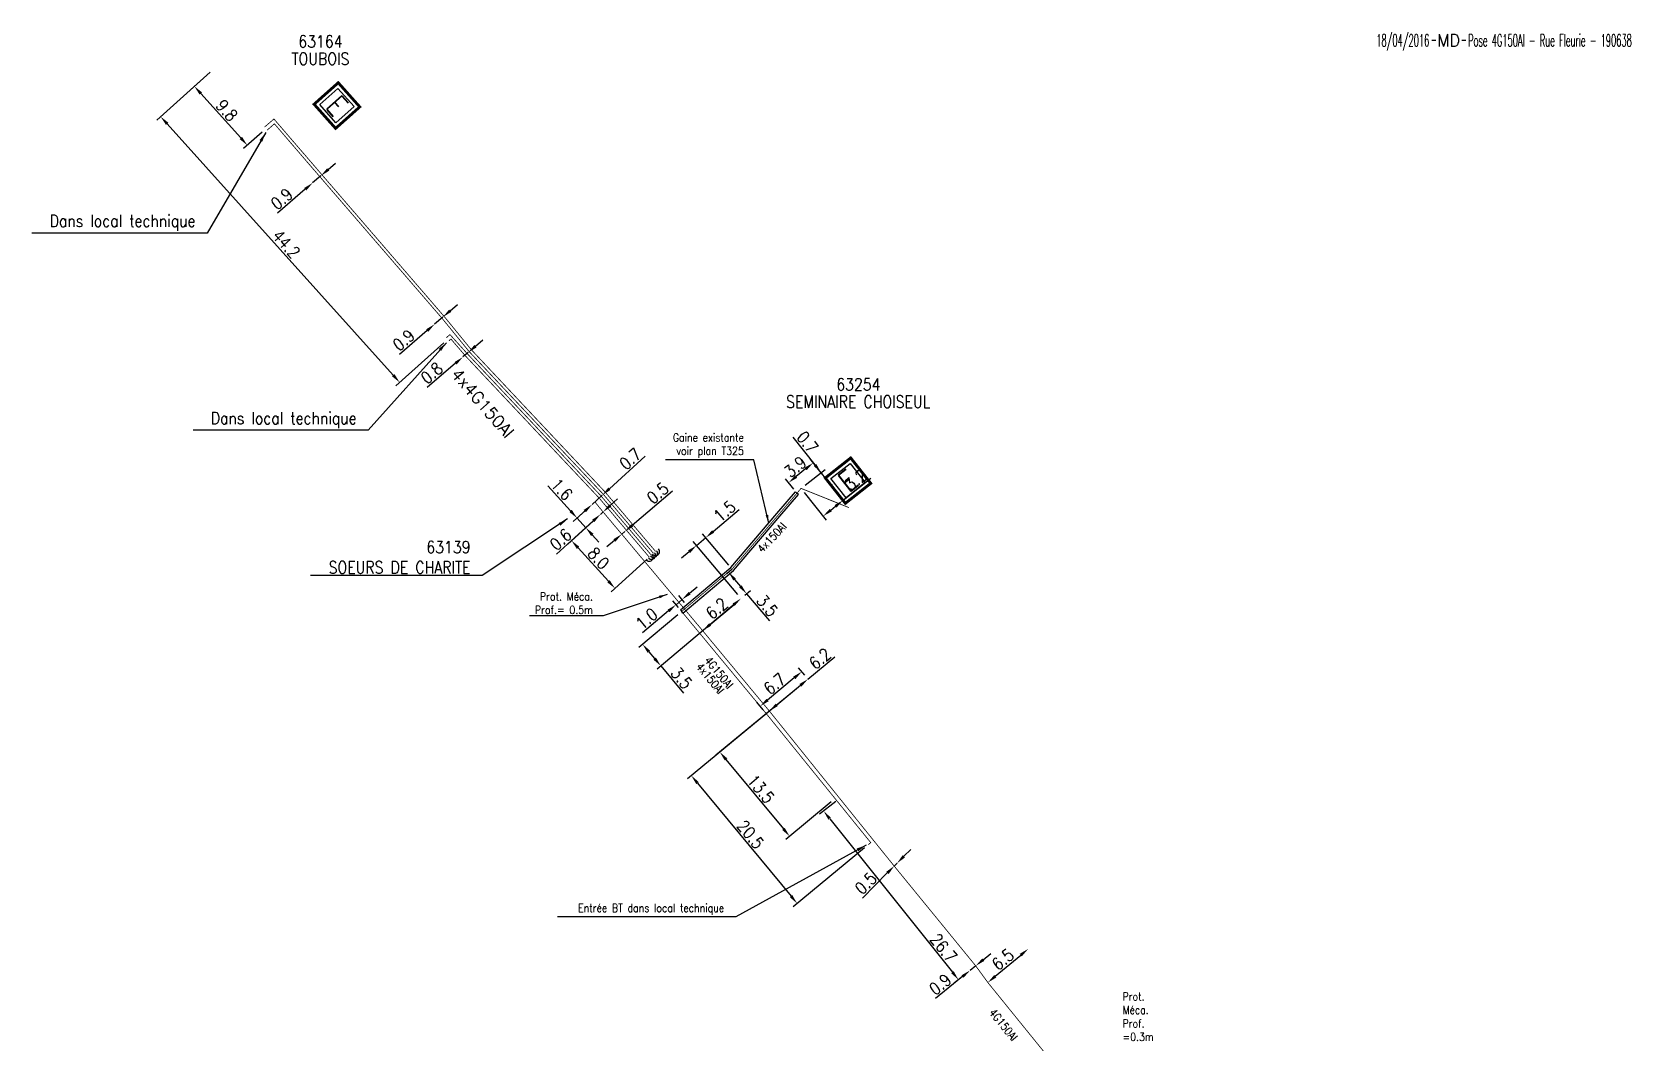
# Model space of a CAD drawing. Header units: millimetres. Extents: x 80993 to 81985, y 144000 to 145002.
# Drawn here: x 81274.4 to 81472.1, y 144615.2 to 144740.1 of the extents above; entities that cross this region are included whole.
import ezdxf
from ezdxf.enums import TextEntityAlignment as Align

# ---------------------------------------------------------------- set-up
doc = ezdxf.new("R2010")
doc.units = ezdxf.units.MM
doc.header["$PDMODE"] = 34
doc.linetypes.add('B_ST_AL', pattern=[2000, 1000, 1000])
doc.layers.get('0').update_dxf_attribs({"linetype": 'CONTINUOUS'})
doc.layers.get('Defpoints').update_dxf_attribs({"linetype": 'CONTINUOUS'})
for name, color, linetype in [('B_100', 3, 'CONTINUOUS'), ('B_110', 1, 'CONTINUOUS'), ('B_300', 7, 'CONTINUOUS'), ('B_400', 7, 'CONTINUOUS'), ('B_420', 7, 'CONTINUOUS'), ('B_910', 3, 'CONTINUOUS'), ('M_200', 7, 'CONTINUOUS')]:
    doc.layers.add(name, color=color, linetype=linetype)
doc.styles.add('M_ROMANS', font='ROMANS.shx', dxfattribs={"width": 0.75})
doc.styles.get("Standard").update_dxf_attribs({"font": 'romans.shx', "width": 0.85})
doc.dimstyles.new('ISO-25', dxfattribs={"dimtxt": 1.5, "dimasz": 1.2, "dimexe": 0.625, "dimexo": 0.625, "dimgap": 0.25, "dimtad": 1, "dimdec": 1, "dimzin": 1, "dimdsep": 46, "dimtxsty": 'Standard', "dimcen": -0.5, "dimadec": 0, "dimazin": 0, "dimtfac": 1, "dimtdec": 1, "dimtmove": 0, "dimatfit": 3, "dimfxl": 0, "dimtolj": 1, "dimarcsym": 0})
doc.dimstyles.get("Standard").update_dxf_attribs({"dimtxt": 1.5, "dimasz": 1.2, "dimexe": 0.625, "dimexo": 0.625, "dimgap": 0.25, "dimtad": 1, "dimdec": 1, "dimzin": 0, "dimdsep": 46, "dimtxsty": 'Standard', "dimcen": -0.5, "dimadec": 0, "dimazin": 0, "dimtfac": 1, "dimtdec": 1, "dimtmove": 0, "dimatfit": 3, "dimfxl": 0, "dimtolj": 1, "dimtzin": 0, "dimarcsym": 0})

# ---------------------------------------------------------------- blocks, each defined once
blk = doc.blocks.new('*D8')
at = {"layer": 'B_100', "color": 0, "linetype": 'Continuous', "lineweight": -2, "transparency": 16777216}
for p, q in [((81360.27, 144673.11), (81360.96, 144673.69)), ((81361.25, 144672.37), (81361.96, 144671.53)), ((81362.52, 144670.44), (81363.21, 144671.02)), ((81362.73, 144670.61), (81365.55, 144667.27))]:
    blk.add_line(p, q, dxfattribs=at)
at = {"layer": 'B_100', "color": 0, "linetype": 'Continuous', "transparency": 16777216}
for points in [[(81361.4, 144672.5), (81361.1, 144672.25), (81360.48, 144673.29)], [(81362.11, 144671.66), (81361.81, 144671.4), (81362.73, 144670.61)]]:
    blk.add_solid(points, dxfattribs=at)
at = {"layer": 'Defpoints', "color": 0, "linetype": 'Continuous', "transparency": 16777216}
for p in [(81359.79, 144672.71), (81360.48, 144673.29), (81362.04, 144670.03)]:
    blk.add_point(p, dxfattribs=at)
at = {"layer": 'B_100', "color": 0, "linetype": 'Continuous', "transparency": 16777216, "insert": (81365.29, 144669.13), "char_height": 1.5, "attachment_point": 5, "rotation": 310.1109}
blk.add_mtext('\\A1;3.5', dxfattribs=at)
blk = doc.blocks.new('*D9')
at = {"layer": 'B_100', "color": 0, "linetype": 'Continuous', "lineweight": -2, "transparency": 16777216}
for p, q in [((81355.68, 144670.68), (81356.6, 144671.45)), ((81354.3, 144668.9), (81353.59, 144669.74)), ((81354.76, 144669.91), (81354, 144669.26)), ((81355.06, 144669.55), (81354.36, 144670.39)), ((81353.08, 144668.49), (81349.87, 144665.79))]:
    blk.add_line(p, q, dxfattribs=at)
at = {"layer": 'B_100', "color": 0, "linetype": 'Continuous', "transparency": 16777216}
for points in [[(81355.55, 144670.83), (81355.81, 144670.53), (81354.76, 144669.91)], [(81352.95, 144668.64), (81353.21, 144668.34), (81354, 144669.26)]]:
    blk.add_solid(points, dxfattribs=at)
at = {"layer": 'Defpoints', "color": 0, "linetype": 'Continuous', "transparency": 16777216}
for p in [(81354.76, 144669.91), (81355.47, 144669.07), (81354.7, 144668.42)]:
    blk.add_point(p, dxfattribs=at)
at = {"layer": 'B_100', "color": 0, "linetype": 'Continuous', "transparency": 16777216, "insert": (81350.37, 144667.52), "char_height": 1.5, "attachment_point": 5, "rotation": 40.1109}
blk.add_mtext('\\A1;1.0', dxfattribs=at)
blk = doc.blocks.new('*D10')
at = {"layer": 'B_100', "color": 0, "linetype": 'Continuous', "lineweight": -2, "transparency": 16777216}
for p, q in [((81369.92, 144660.54), (81369.16, 144661.46)), ((81368.63, 144660.21), (81365.33, 144657.47)), ((81364.76, 144656.27), (81364, 144657.19))]:
    blk.add_line(p, q, dxfattribs=at)
at = {"layer": 'B_100', "color": 0, "linetype": 'Continuous', "transparency": 16777216}
for points in [[(81368.5, 144660.37), (81368.76, 144660.06), (81369.55, 144660.98)], [(81365.2, 144657.63), (81365.45, 144657.32), (81364.4, 144656.71)]]:
    blk.add_solid(points, dxfattribs=at)
at = {"layer": 'Defpoints', "color": 0, "linetype": 'Continuous', "transparency": 16777216}
for p in [(81370.31, 144660.06), (81364.4, 144656.71), (81365.16, 144655.79)]:
    blk.add_point(p, dxfattribs=at)
at = {"layer": 'B_100', "color": 0, "linetype": 'Continuous', "transparency": 16777216, "insert": (81366.19, 144659.48), "char_height": 1.5, "attachment_point": 5, "rotation": 39.6691}
blk.add_mtext('\\A1;6.7', dxfattribs=at)
blk = doc.blocks.new('*D11')
at = {"layer": 'B_100', "color": 0, "linetype": 'Continuous', "lineweight": -2, "transparency": 16777216}
for p, q in [((81374.66, 144682.17), (81378.08, 144684.9)), ((81369.85, 144683.15), (81372.58, 144679.72)), ((81372.85, 144684.45), (81375.05, 144681.68)), ((81373.13, 144680.95), (81373.72, 144681.43))]:
    blk.add_line(p, q, dxfattribs=at)
at = {"layer": 'B_100', "color": 0, "linetype": 'Continuous', "transparency": 16777216}
for points in [[(81373.01, 144681.11), (81373.26, 144680.8), (81372.19, 144680.21)], [(81373.6, 144681.58), (81373.85, 144681.27), (81374.66, 144682.17)]]:
    blk.add_solid(points, dxfattribs=at)
at = {"layer": 'Defpoints', "color": 0, "linetype": 'Continuous', "transparency": 16777216}
for p in [(81372.46, 144684.94), (81369.46, 144683.63), (81374.66, 144682.17)]:
    blk.add_point(p, dxfattribs=at)
at = {"layer": 'B_100', "color": 0, "linetype": 'Continuous', "transparency": 16777216, "insert": (81376.22, 144684.69), "char_height": 1.5, "attachment_point": 5, "rotation": 38.5474}
blk.add_mtext('\\A1;3.2', dxfattribs=at)
blk = doc.blocks.new('*D12')
at = {"layer": 'B_100', "color": 0, "linetype": 'Continuous', "lineweight": -2, "transparency": 16777216}
for p, q in [((81371.2, 144686.54), (81368.49, 144689.97)), ((81369.95, 144684.02), (81372.43, 144685.98)), ((81372.46, 144684.94), (81371.94, 144685.59)), ((81373.2, 144684), (81373.95, 144683.05))]:
    blk.add_line(p, q, dxfattribs=at)
at = {"layer": 'B_100', "color": 0, "linetype": 'Continuous', "transparency": 16777216}
for points in [[(81371.35, 144686.66), (81371.04, 144686.41), (81371.94, 144685.59)], [(81373.36, 144684.12), (81373.05, 144683.87), (81372.46, 144684.94)]]:
    blk.add_solid(points, dxfattribs=at)
at = {"layer": 'Defpoints', "color": 0, "linetype": 'Continuous', "transparency": 16777216}
for p in [(81371.94, 144685.59), (81372.46, 144684.94), (81369.46, 144683.63)]:
    blk.add_point(p, dxfattribs=at)
at = {"layer": 'B_100', "color": 0, "linetype": 'Continuous', "transparency": 16777216, "insert": (81370.25, 144689.34), "char_height": 1.5, "attachment_point": 5, "rotation": 308.3092}
blk.add_mtext('\\A1;0.7', dxfattribs=at)
blk = doc.blocks.new('*D13')
at = {"layer": 'B_100', "color": 0, "linetype": 'Continuous', "lineweight": -2, "transparency": 16777216}
for p, q in [((81358.59, 144678.32), (81361.8, 144681.02)), ((81361.64, 144670.51), (81356.13, 144677.06)), ((81356.53, 144676.58), (81357.68, 144677.55)), ((81360.53, 144674.15), (81357.27, 144678.02)), ((81355.61, 144675.81), (81354.69, 144675.03))]:
    blk.add_line(p, q, dxfattribs=at)
at = {"layer": 'B_100', "color": 0, "linetype": 'Continuous', "transparency": 16777216}
for points in [[(81355.48, 144675.96), (81355.74, 144675.65), (81356.53, 144676.58)], [(81358.46, 144678.47), (81358.72, 144678.17), (81357.68, 144677.55)]]:
    blk.add_solid(points, dxfattribs=at)
at = {"layer": 'Defpoints', "color": 0, "linetype": 'Continuous', "transparency": 16777216}
for p in [(81357.68, 144677.55), (81360.94, 144673.68), (81362.04, 144670.03)]:
    blk.add_point(p, dxfattribs=at)
at = {"layer": 'B_100', "color": 0, "linetype": 'Continuous', "transparency": 16777216, "insert": (81360.01, 144680.82), "char_height": 1.5, "attachment_point": 5, "rotation": 40.1109}
blk.add_mtext('\\A1;1.5', dxfattribs=at)
blk = doc.blocks.new('*D14')
at = {"layer": 'B_100', "color": 0, "linetype": 'Continuous', "lineweight": -2, "transparency": 16777216}
for p, q in [((81361.57, 144669.63), (81351.65, 144661.28)), ((81354.22, 144668.02), (81349.39, 144663.95)), ((81350.64, 144663.44), (81351.35, 144662.6)), ((81352.13, 144661.68), (81354.94, 144658.34))]:
    blk.add_line(p, q, dxfattribs=at)
at = {"layer": 'B_100', "color": 0, "linetype": 'Continuous', "transparency": 16777216}
for points in [[(81350.8, 144663.57), (81350.49, 144663.31), (81349.87, 144664.36)], [(81351.51, 144662.73), (81351.2, 144662.47), (81352.13, 144661.68)]]:
    blk.add_solid(points, dxfattribs=at)
at = {"layer": 'Defpoints', "color": 0, "linetype": 'Continuous', "transparency": 16777216}
for p in [(81362.04, 144670.03), (81354.7, 144668.42), (81352.13, 144661.68)]:
    blk.add_point(p, dxfattribs=at)
at = {"layer": 'B_100', "color": 0, "linetype": 'Continuous', "transparency": 16777216, "insert": (81354.69, 144660.19), "char_height": 1.5, "attachment_point": 5, "rotation": 310.1109}
blk.add_mtext('\\A1;3.5', dxfattribs=at)
blk = doc.blocks.new('*D15')
at = {"layer": 'B_100', "color": 0, "linetype": 'Continuous', "lineweight": -2, "transparency": 16777216}
for p, q in [((81369.83, 144659.66), (81355.41, 144647.73)), ((81356.66, 144647.2), (81368.22, 144633.23)), ((81377.29, 144639.18), (81368.5, 144631.91))]:
    blk.add_line(p, q, dxfattribs=at)
at = {"layer": 'B_100', "color": 0, "linetype": 'Continuous', "transparency": 16777216}
for points in [[(81356.81, 144647.33), (81356.5, 144647.08), (81355.89, 144648.13)], [(81368.37, 144633.36), (81368.07, 144633.1), (81368.98, 144632.31)]]:
    blk.add_solid(points, dxfattribs=at)
at = {"layer": 'Defpoints', "color": 0, "linetype": 'Continuous', "transparency": 16777216}
for p in [(81370.31, 144660.06), (81377.77, 144639.58), (81368.98, 144632.31)]:
    blk.add_point(p, dxfattribs=at)
at = {"layer": 'B_100', "color": 0, "linetype": 'Continuous', "transparency": 16777216, "insert": (81363.21, 144640.85), "char_height": 1.5, "attachment_point": 5, "rotation": 309.6067}
blk.add_mtext('\\A1;20.5', dxfattribs=at)
blk = doc.blocks.new('*D16')
at = {"layer": 'B_100', "color": 0, "linetype": 'Continuous', "lineweight": -2, "transparency": 16777216}
for p, q in [((81369.83, 144659.66), (81358.94, 144650.65)), ((81360.18, 144650.12), (81367.28, 144641.54)), ((81373.2, 144644.88), (81367.57, 144640.22))]:
    blk.add_line(p, q, dxfattribs=at)
at = {"layer": 'B_100', "color": 0, "linetype": 'Continuous', "transparency": 16777216}
for points in [[(81360.34, 144650.25), (81360.03, 144649.99), (81359.42, 144651.04)], [(81367.44, 144641.67), (81367.13, 144641.41), (81368.05, 144640.62)]]:
    blk.add_solid(points, dxfattribs=at)
at = {"layer": 'Defpoints', "color": 0, "linetype": 'Continuous', "transparency": 16777216}
for p in [(81370.31, 144660.06), (81373.68, 144645.28), (81368.05, 144640.62)]:
    blk.add_point(p, dxfattribs=at)
at = {"layer": 'B_100', "color": 0, "linetype": 'Continuous', "transparency": 16777216, "insert": (81364.5, 144646.47), "char_height": 1.5, "attachment_point": 5, "rotation": 309.6067}
blk.add_mtext('\\A1;13.5', dxfattribs=at)
blk = doc.blocks.new('*D405')
at = {"layer": 'B_400', "color": 0, "linetype": 'Continuous', "lineweight": -2, "transparency": 16777216}
for p, q in [((81372.07, 144685.42), (81370.57, 144687.28)), ((81368.57, 144683.54), (81367.53, 144684.83)), ((81370.02, 144686.04), (81368.85, 144685.1))]:
    blk.add_line(p, q, dxfattribs=at)
at = {"layer": 'B_400', "color": 0, "linetype": 'Continuous', "transparency": 16777216}
for points in [[(81369.9, 144686.2), (81370.15, 144685.89), (81370.96, 144686.8)], [(81368.73, 144685.26), (81368.98, 144684.95), (81367.92, 144684.35)]]:
    blk.add_solid(points, dxfattribs=at)
at = {"layer": 'Defpoints', "color": 0, "linetype": 'Continuous', "transparency": 16777216}
for p in [(81372.46, 144684.94), (81367.92, 144684.35), (81368.96, 144683.05)]:
    blk.add_point(p, dxfattribs=at)
at = {"layer": 'B_400', "color": 0, "linetype": 'Continuous', "transparency": 16777216, "insert": (81368.75, 144686.3), "char_height": 1.5, "attachment_point": 5, "rotation": 38.8762}
blk.add_mtext('\\A1;3.9', dxfattribs=at)
blk = doc.blocks.new('*D458')
at = {"layer": 'B_110', "color": 0, "linetype": 'Continuous', "lineweight": -2, "transparency": 16777216}
for p, q in [((81296.41, 144735.13), (81293.97, 144732.94)), ((81300.19, 144726.97), (81295.24, 144732.47)), ((81302.81, 144727.71), (81300.53, 144725.66))]:
    blk.add_line(p, q, dxfattribs=at)
at = {"layer": 'B_110', "color": 0, "linetype": 'Continuous', "transparency": 16777216}
for points in [[(81295.39, 144732.6), (81295.09, 144732.33), (81294.44, 144733.36)], [(81300.34, 144727.1), (81300.04, 144726.83), (81300.99, 144726.07)]]:
    blk.add_solid(points, dxfattribs=at)
at = {"layer": 'Defpoints', "color": 0, "linetype": 'Continuous', "transparency": 16777216}
for p in [(81296.88, 144735.55), (81294.44, 144733.36), (81303.28, 144728.13)]:
    blk.add_point(p, dxfattribs=at)
at = {"layer": 'B_110', "color": 0, "linetype": 'Continuous', "transparency": 16777216, "insert": (81298.46, 144730.38), "char_height": 1.5, "attachment_point": 5, "rotation": 311.9684}
blk.add_mtext('\\A1;9.8', dxfattribs=at)
blk = doc.blocks.new('*D459')
at = {"layer": 'B_110', "color": 0, "linetype": 'Continuous', "lineweight": -2, "transparency": 16777216}
for p, q in [((81296.41, 144735.13), (81289.81, 144729.19)), ((81291.08, 144728.72), (81319.03, 144697.64)), ((81325.29, 144701.66), (81319.37, 144696.33))]:
    blk.add_line(p, q, dxfattribs=at)
at = {"layer": 'B_110', "color": 0, "linetype": 'Continuous', "transparency": 16777216}
for points in [[(81291.23, 144728.85), (81290.93, 144728.59), (81290.27, 144729.61)], [(81319.18, 144697.78), (81318.88, 144697.51), (81319.83, 144696.75)]]:
    blk.add_solid(points, dxfattribs=at)
at = {"layer": 'Defpoints', "color": 0, "linetype": 'Continuous', "transparency": 16777216}
for p in [(81296.88, 144735.55), (81325.76, 144702.08), (81319.83, 144696.75)]:
    blk.add_point(p, dxfattribs=at)
at = {"layer": 'B_110', "color": 0, "linetype": 'Continuous', "transparency": 16777216, "insert": (81305.8, 144713.85), "char_height": 1.5, "attachment_point": 5, "rotation": 311.9684}
blk.add_mtext('\\A1;44.2', dxfattribs=at)
blk = doc.blocks.new('*D460')
at = {"layer": 'B_110', "color": 0, "linetype": 'Continuous', "lineweight": -2, "transparency": 16777216}
for p, q in [((81310.09, 144722.3), (81309.07, 144721.42)), ((81311, 144723.08), (81311.91, 144723.87)), ((81308.16, 144720.64), (81304.72, 144717.68))]:
    blk.add_line(p, q, dxfattribs=at)
at = {"layer": 'B_110', "color": 0, "linetype": 'Continuous', "transparency": 16777216}
for points in [[(81310.87, 144723.23), (81311.13, 144722.93), (81310.09, 144722.3)], [(81308.03, 144720.79), (81308.29, 144720.49), (81309.07, 144721.42)]]:
    blk.add_solid(points, dxfattribs=at)
at = {"layer": 'Defpoints', "color": 0, "linetype": 'Continuous', "transparency": 16777216}
for p in [(81310.09, 144722.3), (81310.09, 144722.3), (81309.07, 144721.42)]:
    blk.add_point(p, dxfattribs=at)
at = {"layer": 'B_110', "color": 0, "linetype": 'Continuous', "transparency": 16777216, "insert": (81305.24, 144719.45), "char_height": 1.5, "attachment_point": 5, "rotation": 40.6868}
blk.add_mtext('\\A1;0.9', dxfattribs=at)
blk = doc.blocks.new('*D461')
at = {"layer": 'B_110', "color": 0, "linetype": 'Continuous', "lineweight": -2, "transparency": 16777216}
for p, q in [((81326.08, 144705.61), (81326.99, 144706.39)), ((81325.17, 144704.83), (81324.15, 144703.95)), ((81324.77, 144705.3), (81324.77, 144705.3)), ((81323.24, 144703.17), (81319.79, 144700.21))]:
    blk.add_line(p, q, dxfattribs=at)
at = {"layer": 'B_110', "color": 0, "linetype": 'Continuous', "transparency": 16777216}
for points in [[(81325.95, 144705.76), (81326.21, 144705.46), (81325.17, 144704.83)], [(81323.11, 144703.32), (81323.37, 144703.01), (81324.15, 144703.95)]]:
    blk.add_solid(points, dxfattribs=at)
at = {"layer": 'Defpoints', "color": 0, "linetype": 'Continuous', "transparency": 16777216}
for p in [(81325.17, 144704.83), (81325.17, 144704.83), (81324.15, 144703.95)]:
    blk.add_point(p, dxfattribs=at)
at = {"layer": 'B_110', "color": 0, "linetype": 'Continuous', "transparency": 16777216, "insert": (81320.32, 144701.98), "char_height": 1.5, "attachment_point": 5, "rotation": 40.6494}
blk.add_mtext('\\A1;0.9', dxfattribs=at)
blk = doc.blocks.new('*D462')
at = {"layer": 'B_110', "color": 0, "linetype": 'Continuous', "lineweight": -2, "transparency": 16777216}
for p, q in [((81328.29, 144700.44), (81327.65, 144699.89)), ((81329.2, 144701.23), (81330.11, 144702.01)), ((81326.74, 144699.11), (81323.24, 144696.11)), ((81328.06, 144699.42), (81328.06, 144699.42)), ((81328.7, 144699.97), (81328.7, 144699.97))]:
    blk.add_line(p, q, dxfattribs=at)
at = {"layer": 'B_110', "color": 0, "linetype": 'Continuous', "transparency": 16777216}
for points in [[(81329.07, 144701.38), (81329.33, 144701.07), (81328.29, 144700.44)], [(81326.61, 144699.26), (81326.87, 144698.96), (81327.65, 144699.89)]]:
    blk.add_solid(points, dxfattribs=at)
at = {"layer": 'Defpoints', "color": 0, "linetype": 'Continuous', "transparency": 16777216}
for p in [(81328.29, 144700.45), (81328.29, 144700.44), (81327.65, 144699.89)]:
    blk.add_point(p, dxfattribs=at)
at = {"layer": 'B_110', "color": 0, "linetype": 'Continuous', "transparency": 16777216, "insert": (81323.79, 144697.9), "char_height": 1.5, "attachment_point": 5, "rotation": 40.6494}
blk.add_mtext('\\A1;0.8', dxfattribs=at)
blk = doc.blocks.new('*D463')
at = {"layer": 'B_110', "color": 0, "linetype": 'Continuous', "lineweight": -2, "transparency": 16777216}
for p, q in [((81345.77, 144683.6), (81350.19, 144687.62)), ((81343.62, 144681.65), (81344.88, 144682.8)), ((81342.73, 144680.85), (81341.85, 144680.04)), ((81344.04, 144681.19), (81344.04, 144681.19))]:
    blk.add_line(p, q, dxfattribs=at)
at = {"layer": 'B_110', "color": 0, "linetype": 'Continuous', "transparency": 16777216}
for points in [[(81345.63, 144683.75), (81345.9, 144683.45), (81344.88, 144682.8)], [(81342.6, 144680.99), (81342.87, 144680.7), (81343.62, 144681.65)]]:
    blk.add_solid(points, dxfattribs=at)
at = {"layer": 'Defpoints', "color": 0, "linetype": 'Continuous', "transparency": 16777216}
for p in [(81344.88, 144682.8), (81344.88, 144682.8), (81343.62, 144681.65)]:
    blk.add_point(p, dxfattribs=at)
at = {"layer": 'B_110', "color": 0, "linetype": 'Continuous', "transparency": 16777216, "insert": (81348.34, 144687.3), "char_height": 1.5, "attachment_point": 5, "rotation": 42.2721}
blk.add_mtext('\\A1;0.7', dxfattribs=at)
blk = doc.blocks.new('*D464')
at = {"layer": 'B_300', "color": 0, "linetype": 'Continuous', "lineweight": -2, "transparency": 16777216}
for p, q in [((81344.19, 144680.01), (81340.62, 144676.76)), ((81341.89, 144676.3), (81345.64, 144672.17)), ((81350.44, 144674.9), (81345.99, 144670.86))]:
    blk.add_line(p, q, dxfattribs=at)
at = {"layer": 'B_300', "color": 0, "linetype": 'Continuous', "transparency": 16777216}
for points in [[(81342.04, 144676.43), (81341.74, 144676.16), (81341.08, 144677.18)], [(81345.79, 144672.3), (81345.5, 144672.03), (81346.45, 144671.28)]]:
    blk.add_solid(points, dxfattribs=at)
at = {"layer": 'Defpoints', "color": 0, "linetype": 'Continuous', "transparency": 16777216}
for p in [(81344.65, 144680.43), (81350.9, 144675.32), (81346.45, 144671.28)]:
    blk.add_point(p, dxfattribs=at)
at = {"layer": 'B_300', "color": 0, "linetype": 'Continuous', "transparency": 16777216, "insert": (81344.42, 144675), "char_height": 1.5, "attachment_point": 5, "rotation": 312.2721}
blk.add_mtext('\\A1;8.0', dxfattribs=at)
blk = doc.blocks.new('B_300_05')
at = {"color": 0, "linetype": 'Continuous'}
blk.add_arc((0, 0), 1, 270, 90, dxfattribs=at)
at = {"color": 0, "linetype": 'Continuous', "style": 'M_ROMANS', "width": 0.75, "flags": 3}
for tag, p in [('DEF_COUP', (0, -7.5)), ('DEF_LEG', (0, -5)), ('DEF_TYPE', (0, -10))]:
    blk.add_attdef(tag, text='', height=1.2, dxfattribs=at).set_placement(p, align=Align.MIDDLE)
blk = doc.blocks.new('*D508')
at = {"layer": 'B_110', "color": 0, "linetype": 'Continuous', "lineweight": -2, "transparency": 16777216}
blk.add_line((81393.48, 144623.31), (81396.63, 144625.94), dxfattribs=at)
at = {"layer": 'B_110', "color": 0, "linetype": 'Continuous', "transparency": 16777216}
for points in [[(81396.5, 144626.09), (81396.76, 144625.78), (81397.55, 144626.7)], [(81393.35, 144623.47), (81393.61, 144623.16), (81392.56, 144622.54)]]:
    blk.add_solid(points, dxfattribs=at)
at = {"layer": 'Defpoints', "color": 0, "linetype": 'Continuous', "transparency": 16777216}
for p in [(81397.55, 144626.7), (81397.55, 144626.7), (81392.56, 144622.54)]:
    blk.add_point(p, dxfattribs=at)
at = {"layer": 'B_110', "color": 0, "linetype": 'Continuous', "transparency": 16777216, "insert": (81394.41, 144625.39), "char_height": 1.5, "attachment_point": 5, "rotation": 39.7962}
blk.add_mtext('\\A1;6.5', dxfattribs=at)
blk = doc.blocks.new('*D509')
at = {"layer": 'B_110', "color": 0, "linetype": 'Continuous', "lineweight": -2, "transparency": 16777216}
for p, q in [((81391.99, 144625.36), (81392.93, 144626.12)), ((81389.43, 144623.28), (81386.08, 144620.56)), ((81391.06, 144624.6), (81390.36, 144624.04))]:
    blk.add_line(p, q, dxfattribs=at)
at = {"layer": 'B_110', "color": 0, "linetype": 'Continuous', "transparency": 16777216}
for points in [[(81391.87, 144625.52), (81392.12, 144625.21), (81391.06, 144624.6)], [(81389.31, 144623.44), (81389.56, 144623.13), (81390.36, 144624.04)]]:
    blk.add_solid(points, dxfattribs=at)
at = {"layer": 'Defpoints', "color": 0, "linetype": 'Continuous', "transparency": 16777216}
for p in [(81390.36, 144624.04), (81390.36, 144624.04), (81391.06, 144624.6)]:
    blk.add_point(p, dxfattribs=at)
at = {"layer": 'B_110', "color": 0, "linetype": 'Continuous', "transparency": 16777216, "insert": (81386.66, 144622.32), "char_height": 1.5, "attachment_point": 5, "rotation": 39.0586}
blk.add_mtext('\\A1;0.9', dxfattribs=at)
blk = doc.blocks.new('*D510')
at = {"layer": 'B_420', "color": 0, "linetype": 'Continuous', "lineweight": -2, "transparency": 16777216}
for p, q in [((81373.75, 144644.94), (81371.76, 144643.35)), ((81373, 144642.8), (81388.17, 144623.82)), ((81389.87, 144623.65), (81388.44, 144622.5))]:
    blk.add_line(p, q, dxfattribs=at)
at = {"layer": 'B_420', "color": 0, "linetype": 'Continuous', "transparency": 16777216}
for points in [[(81373.15, 144642.93), (81372.84, 144642.68), (81372.25, 144643.74)], [(81388.33, 144623.95), (81388.02, 144623.7), (81388.92, 144622.89)]]:
    blk.add_solid(points, dxfattribs=at)
at = {"layer": 'Defpoints', "color": 0, "linetype": 'Continuous', "transparency": 16777216}
for p in [(81374.23, 144645.33), (81390.36, 144624.04), (81388.92, 144622.89)]:
    blk.add_point(p, dxfattribs=at)
at = {"layer": 'B_420', "color": 0, "linetype": 'Continuous', "transparency": 16777216, "insert": (81387.07, 144626.81), "char_height": 1.5, "attachment_point": 5, "rotation": 308.6518}
blk.add_mtext('\\A1;26.7', dxfattribs=at)
blk = doc.blocks.new('*D511')
at = {"layer": 'B_110', "color": 0, "linetype": 'Continuous', "lineweight": -2, "transparency": 16777216}
for p, q in [((81382.17, 144638.15), (81383.02, 144639)), ((81381.33, 144637.29), (81380.98, 144636.94)), ((81380.13, 144636.09), (81377.06, 144632.98))]:
    blk.add_line(p, q, dxfattribs=at)
at = {"layer": 'B_110', "color": 0, "linetype": 'Continuous', "transparency": 16777216}
for points in [[(81382.03, 144638.29), (81382.32, 144638.01), (81381.33, 144637.29)], [(81379.99, 144636.23), (81380.28, 144635.94), (81380.98, 144636.94)]]:
    blk.add_solid(points, dxfattribs=at)
at = {"layer": 'Defpoints', "color": 0, "linetype": 'Continuous', "transparency": 16777216}
for p in [(81381.33, 144637.29), (81381.33, 144637.29), (81380.98, 144636.94)]:
    blk.add_point(p, dxfattribs=at)
at = {"layer": 'B_110', "color": 0, "linetype": 'Continuous', "transparency": 16777216, "insert": (81377.46, 144634.81), "char_height": 1.5, "attachment_point": 5, "rotation": 45.2852}
blk.add_mtext('\\A1;0.5', dxfattribs=at)
blk = doc.blocks.new('*D512')
at = {"layer": 'B_110', "color": 0, "linetype": 'Continuous', "lineweight": -2, "transparency": 16777216}
for p, q in [((81370.31, 144660.06), (81373.64, 144662.81)), ((81366.46, 144656.87), (81369.39, 144659.3))]:
    blk.add_line(p, q, dxfattribs=at)
at = {"layer": 'B_110', "color": 0, "linetype": 'Continuous', "transparency": 16777216}
for points in [[(81369.26, 144659.45), (81369.52, 144659.14), (81370.31, 144660.06)], [(81366.33, 144657.03), (81366.59, 144656.72), (81365.54, 144656.11)]]:
    blk.add_solid(points, dxfattribs=at)
at = {"layer": 'Defpoints', "color": 0, "linetype": 'Continuous', "transparency": 16777216}
for p in [(81370.31, 144660.06), (81370.31, 144660.06), (81365.54, 144656.11)]:
    blk.add_point(p, dxfattribs=at)
at = {"layer": 'B_110', "color": 0, "linetype": 'Continuous', "transparency": 16777216, "insert": (81371.8, 144662.59), "char_height": 1.5, "attachment_point": 5, "rotation": 39.6067}
blk.add_mtext('\\A1;6.2', dxfattribs=at)
blk = doc.blocks.new('*D513')
at = {"layer": 'B_110', "color": 0, "linetype": 'Continuous', "lineweight": -2, "transparency": 16777216}
blk.add_line((81358.22, 144666.81), (81361.13, 144669.26), dxfattribs=at)
at = {"layer": 'B_110', "color": 0, "linetype": 'Continuous', "transparency": 16777216}
for points in [[(81361, 144669.41), (81361.25, 144669.11), (81362.04, 144670.03)], [(81358.09, 144666.97), (81358.35, 144666.66), (81357.3, 144666.04)]]:
    blk.add_solid(points, dxfattribs=at)
at = {"layer": 'Defpoints', "color": 0, "linetype": 'Continuous', "transparency": 16777216}
for p in [(81362.04, 144670.03), (81362.04, 144670.03), (81357.3, 144666.04)]:
    blk.add_point(p, dxfattribs=at)
at = {"layer": 'B_110', "color": 0, "linetype": 'Continuous', "transparency": 16777216, "insert": (81359.03, 144668.8), "char_height": 1.5, "attachment_point": 5, "rotation": 40.1109}
blk.add_mtext('\\A1;6.2', dxfattribs=at)
blk = doc.blocks.new('*D514')
at = {"layer": 'B_110', "color": 0, "linetype": 'Continuous', "lineweight": -2, "transparency": 16777216}
for p, q in [((81348.59, 144679.08), (81353.58, 144683.33)), ((81346.38, 144677.2), (81345.46, 144676.42)), ((81347.29, 144677.98), (81347.67, 144678.3))]:
    blk.add_line(p, q, dxfattribs=at)
at = {"layer": 'B_110', "color": 0, "linetype": 'Continuous', "transparency": 16777216}
for points in [[(81348.46, 144679.23), (81348.72, 144678.93), (81347.67, 144678.3)], [(81346.25, 144677.35), (81346.51, 144677.05), (81347.29, 144677.98)]]:
    blk.add_solid(points, dxfattribs=at)
at = {"layer": 'Defpoints', "color": 0, "linetype": 'Continuous', "transparency": 16777216}
for p in [(81347.29, 144677.98), (81347.67, 144678.3), (81347.67, 144678.3)]:
    blk.add_point(p, dxfattribs=at)
at = {"layer": 'B_110', "color": 0, "linetype": 'Continuous', "transparency": 16777216, "insert": (81351.73, 144683.06), "char_height": 1.5, "attachment_point": 5, "rotation": 40.3623}
blk.add_mtext('\\A1;0.5', dxfattribs=at)
blk = doc.blocks.new('*D515')
at = {"layer": 'B_110', "color": 0, "linetype": 'Continuous', "lineweight": -2, "transparency": 16777216}
for p, q in [((81340.96, 144680.86), (81338.14, 144683.96)), ((81343.16, 144681.23), (81341.3, 144679.55)), ((81342.84, 144678.78), (81341.77, 144679.97)), ((81343.65, 144677.9), (81344.46, 144677.01))]:
    blk.add_line(p, q, dxfattribs=at)
at = {"layer": 'B_110', "color": 0, "linetype": 'Continuous', "transparency": 16777216}
for points in [[(81341.11, 144680.99), (81340.81, 144680.72), (81341.77, 144679.97)], [(81343.8, 144678.03), (81343.5, 144677.76), (81342.84, 144678.78)]]:
    blk.add_solid(points, dxfattribs=at)
at = {"layer": 'Defpoints', "color": 0, "linetype": 'Continuous', "transparency": 16777216}
for p in [(81343.62, 144681.65), (81342.84, 144678.78), (81342.84, 144678.78)]:
    blk.add_point(p, dxfattribs=at)
at = {"layer": 'B_110', "color": 0, "linetype": 'Continuous', "transparency": 16777216, "insert": (81339.89, 144683.52), "char_height": 1.5, "attachment_point": 5, "rotation": 312.2721}
blk.add_mtext('\\A1;1.6', dxfattribs=at)
blk = doc.blocks.new('*D516')
at = {"layer": 'B_110', "color": 0, "linetype": 'Continuous', "lineweight": -2, "transparency": 16777216}
for p, q in [((81344.98, 144680.73), (81344.65, 144680.43)), ((81345.87, 144681.54), (81346.76, 144682.34)), ((81343.76, 144679.62), (81339.24, 144675.51))]:
    blk.add_line(p, q, dxfattribs=at)
at = {"layer": 'B_110', "color": 0, "linetype": 'Continuous', "transparency": 16777216}
for points in [[(81345.74, 144681.68), (81346.01, 144681.39), (81344.98, 144680.73)], [(81343.63, 144679.77), (81343.9, 144679.47), (81344.65, 144680.43)]]:
    blk.add_solid(points, dxfattribs=at)
at = {"layer": 'Defpoints', "color": 0, "linetype": 'Continuous', "transparency": 16777216}
for p in [(81344.98, 144680.73), (81344.65, 144680.43), (81344.65, 144680.43)]:
    blk.add_point(p, dxfattribs=at)
at = {"layer": 'B_110', "color": 0, "linetype": 'Continuous', "transparency": 16777216, "insert": (81339.74, 144677.32), "char_height": 1.5, "attachment_point": 5, "rotation": 42.2721}
blk.add_mtext('\\A1;0.6', dxfattribs=at)
blk = doc.blocks.new('M_200_56')
at = {"color": 0, "linetype": 'Continuous', "const_width": 0.35, "flags": 128}
blk.add_lwpolyline([(2, 2), (2, -2), (-2, -2), (-2, 2)], close=True, dxfattribs=at)
at = {"color": 0, "linetype": 'Continuous'}
blk.add_lwpolyline([(-1.5, 1.5), (1.5, 1.5), (1.5, -1.5), (-1.5, -1.5)], close=True, dxfattribs=at)
at = {"color": 0, "linetype": 'Continuous', "width": 0.85}
blk.add_text('E', height=2.5, dxfattribs=at).set_placement((0, 0), align=Align.MIDDLE_CENTER)
for tag, p in [('NUM', (0, 15.06)), ('NOM', (0, 8.65))]:
    blk.add_attdef(tag, text='', height=4, dxfattribs=at).set_placement(p, align=Align.MIDDLE)
at = {"color": 0, "linetype": 'Continuous', "style": 'M_ROMANS', "width": 0.75, "flags": 3}
for tag, p in [('DEF_LEG', (-0.13, -4.99)), ('DEF_COUP', (-0.13, -7.49)), ('DEF_TYPE', (-0.13, -9.99))]:
    blk.add_attdef(tag, text='', height=1.2, dxfattribs=at).set_placement(p, align=Align.MIDDLE)
blk = doc.blocks.new('GIS_MODF')
at = {"color": 0, "linetype": 'Continuous', "flags": 128}
for points in [[(-2.18, -0.01), (-1.68, -0.01)], [(1.52, -0.01), (2.02, -0.01)]]:
    blk.add_lwpolyline(points, dxfattribs=at)
at = {"color": 0, "linetype": 'Continuous', "width": 0.5}
blk.add_attdef('DATE', text='', height=1.5, dxfattribs=at).set_placement((-2.5, -0.8), align=Align.RIGHT)
at = {"color": 0, "linetype": 'Continuous', "width": 1.771291}
blk.add_attdef('USER', text='', height=1.5, dxfattribs=at).set_placement((-1.51, -0.8), (1.28, -0.8), align=Align.FIT)
at = {"color": 0, "linetype": 'Continuous', "width": 0.5}
blk.add_attdef('DESC', (2.29, -0.8), '', height=1.5, dxfattribs=at)

msp = doc.modelspace()

# ---------------------------------------------------------------- linework, layer by layer
at = {"layer": 'B_100', "linetype": 'B_ST_AL', "const_width": 0.1, "flags": 128}
msp.add_lwpolyline([(81375.38, 144681.27), (81369.46, 144683.64), (81360.94, 144673.68), (81354.7, 144668.42), (81365.16, 144655.79), (81378.08, 144639.84), (81378.08, 144639.84), (81377.77, 144639.58)], dxfattribs=at)
at = {"layer": 'B_110', "linetype": 'B_ST_AL', "const_width": 0.1}
for points in [[(81303.12, 144728.32), (81304.28, 144729.32), (81310.23, 144722.41), (81325.3, 144704.94), (81328.68, 144700.8), (81345.28, 144683.14), (81351.47, 144675.85)], [(81303.44, 144727.94), (81304.34, 144728.72), (81309.96, 144722.18), (81325.04, 144704.71), (81328.42, 144700.56), (81345.01, 144682.91), (81351.21, 144675.61)], [(81325.59, 144702.27), (81326.05, 144702.66), (81328.16, 144700.33), (81344.75, 144682.68), (81350.96, 144675.37)], [(81325.92, 144701.89), (81326.17, 144702.11), (81327.89, 144700.1), (81344.5, 144682.44), (81350.7, 144675.13)]]:
    msp.add_lwpolyline(points, dxfattribs=at)
at = {"layer": 'B_110', "linetype": 'B_ST_AL', "flags": 128}
msp.add_lwpolyline([(81323.47, 144540.68, 0.1, 0.1, 0), (81324.51, 144542.14, 0.1, 0.1, 0), (81330.14, 144538.53, 0.1, 0.1, 0), (81336.71, 144547.4, 0.1, 0.1, 0), (81341.15, 144553.39, 0.1, 0.1, 0), (81342.58, 144555.33, 0.1, 0.1, -0.055629), (81342.66, 144555.41, 0.1, 0.1, 0), (81345.69, 144558.01, 0.1, 0.1, 0), (81353.98, 144565.16, 0.1, 0.1, 0), (81357.39, 144568.41, 0.1, 0.1, 0), (81372.83, 144582.74, 0.1, 0.1, 0), (81384.51, 144592.79, 0.1, 0.1, 0), (81389.34, 144597.17, 0.1, 0.1, 0), (81395.47, 144603.2, 0.1, 0.1, 0), (81401.05, 144608.2, 0.1, 0.1, 0), (81401.45, 144608.56, 0.1, 0.1, 0.399792), (81401.67, 144611.31, 0.1, 0.1, 0), (81401.18, 144611.9, 0.1, 0.1, 0), (81392.56, 144622.54, 0.1, 0.1, 0), (81391.06, 144624.6, 0.1, 0.1, 0), (81380.98, 144636.94, 0.1, 0.1, 0), (81365.54, 144656.11, 0.1, 0.1, 0), (81357.3, 144666.04, 0.1, 0.1, 0), (81347.29, 144677.98, 0.1, 0.1, 0), (81344.98, 144680.73, 0.1, 0.1, 0), (81343.97, 144681.97, 0.1, 0.1, 0), (81343.62, 144681.65, 0, 0, 0)], format="xyseb", dxfattribs=at)
at = {"layer": 'B_400', "color": 7}
for p, q in [((81366.47, 144680.53), (81368.77, 144683.22)), ((81366.85, 144680.2), (81369.15, 144682.89)), ((81368.77, 144683.22), (81368.96, 144683.05)), ((81369.15, 144682.89), (81368.96, 144683.05)), ((81360.76, 144673.85), (81366.47, 144680.53)), ((81361.11, 144673.5), (81366.85, 144680.2)), ((81354.54, 144668.62), (81360.76, 144673.85)), ((81354.86, 144668.23), (81361.11, 144673.5)), ((81354.54, 144668.62), (81354.7, 144668.42)), ((81354.86, 144668.23), (81354.7, 144668.42))]:
    msp.add_line(p, q, dxfattribs=at)

# ---------------------------------------------------------------- block references
at = {"layer": 'B_300', "xscale": 0.5, "yscale": 0.5, "zscale": 0.5, "rotation": 310.3583967062392}
for p in [(81350.7, 144675.13), (81350.96, 144675.37), (81351.21, 144675.61), (81351.47, 144675.85)]:
    msp.add_blockref('B_300_05', p, dxfattribs=at)
at = {"layer": 'B_910', "linetype": 'Continuous'}
ref = msp.add_blockref('GIS_MODF', (81449.65, 144739.09), dxfattribs=at)
ref.add_attrib('DATE', '18/04/2016', dxfattribs={"layer": '0', "color": 0, "linetype": 'Continuous', "height": 1.5, "width": 0.5}).set_placement((81447.15, 144738.29), align=Align.RIGHT)
ref.add_attrib('USER', 'MD', dxfattribs={"layer": '0', "color": 0, "linetype": 'Continuous', "height": 1.5, "width": 0.927819}).set_placement((81448.14, 144738.29), (81450.93, 144738.29), align=Align.FIT)
ref.add_attrib('DESC', 'Pose 4G150Al - Rue Fleurie - 190638', (81451.94, 144738.29), dxfattribs={"layer": '0', "color": 0, "linetype": 'Continuous', "height": 1.5, "width": 0.5})
at = {"layer": 'M_200'}
ref = msp.add_blockref('M_200_56', (81312.07, 144730.98), dxfattribs=dict(at, rotation=311.697591495427))
ref.add_attrib('NUM', '63164', dxfattribs={"layer": '0', "color": 0, "linetype": 'Continuous', "height": 1.5, "width": 0.85}).set_placement((81310.03, 144738.91), align=Align.MIDDLE)
ref.add_attrib('NOM', 'TOUBOIS', dxfattribs={"layer": '0', "color": 0, "linetype": 'Continuous', "height": 1.5, "width": 0.85}).set_placement((81310.03, 144736.76), align=Align.MIDDLE)
ref = msp.add_blockref('M_200_56', (81375.27, 144684.6), dxfattribs=dict(at, rotation=38.25867616689316))
ref.add_attrib('NUM', '63254', dxfattribs={"layer": '0', "color": 0, "linetype": 'Continuous', "height": 1.5, "width": 0.85}).set_placement((81376.55, 144696.5), align=Align.MIDDLE)
ref.add_attrib('NOM', 'SEMINAIRE CHOISEUL', dxfattribs={"layer": '0', "color": 0, "linetype": 'Continuous', "height": 1.5, "width": 0.85}).set_placement((81376.52, 144694.36), align=Align.MIDDLE)

# ---------------------------------------------------------------- texts
at = {"layer": 'B_100', "linetype": 'Continuous', "width": 0.85}
for rotation, p in [(46.5151, (81365.85, 144677.57)), (309.6692, (81358.23, 144660.15))]:
    msp.add_text('4x150Al', height=1, rotation=rotation, dxfattribs=at).set_placement(p, align=Align.MIDDLE)
at = {"layer": 'B_100', "linetype": 'Continuous', "insert": (81359.95, 144632.26), "char_height": 1, "attachment_point": 3}
msp.add_mtext('Entrée BT dans local technique', dxfattribs=at)
at = {"layer": 'B_110', "linetype": 'Continuous'}
msp.add_text('4x4G150Al', height=1.5, rotation=310.7901, dxfattribs=at).set_placement((81326.65, 144698.17), align=Align.MIDDLE_LEFT)
at = {"layer": 'B_110', "linetype": 'Continuous', "width": 0.85}
for rotation, p in [(309.2679, (81359.31, 144660.87)), (309.0296, (81394.49, 144617.32))]:
    msp.add_text('4G150Al', height=1, rotation=rotation, dxfattribs=at).set_placement(p, align=Align.MIDDLE)
at = {"layer": 'B_110', "linetype": 'Continuous', "char_height": 1.5, "attachment_point": 9}
for insert in [(81294.58, 144715.47), (81314.5, 144691.08)]:
    msp.add_mtext('Dans local technique', dxfattribs=dict(at, insert=insert))
at = {"layer": 'B_400', "linetype": 'Continuous', "insert": (81362.39, 144687.44), "char_height": 1, "attachment_point": 9}
msp.add_mtext('Gaine existante\\Pvoir plan T325', dxfattribs=at)
at = {"layer": 'B_420', "color": 7, "linetype": 'Continuous', "char_height": 1}
for s, insert, attachment_point in [('Prot. Méca.\\PProf.= 0.5m', (81343.73, 144668.12), 9), ('Prot.\\PMéca.\\PProf.\\P=0.3m', (81409.21, 144615.31), 7)]:
    msp.add_mtext(s, dxfattribs=dict(at, insert=insert, attachment_point=attachment_point))
at = {"layer": 'M_200', "linetype": 'Continuous', "insert": (81328.59, 144673.13), "char_height": 1.5, "attachment_point": 9}
msp.add_mtext('63139\\PSOEURS DE CHARITE', dxfattribs=at)

# ---------------------------------------------------------------- dimensions: what is measured, and where the dimension line sits
at = {"layer": 'B_100', "linetype": 'Continuous'}
dim = msp.add_linear_dim(base=(81371.94, 144685.59), p1=(81372.46, 144684.94), p2=(81369.46, 144683.63), angle=308.3092, text='0.7', dimstyle='Standard', dxfattribs=at)
dim.commit()
dim.dimension.update_dxf_attribs({"geometry": '*D12', "text_midpoint": (81369.47, 144688.72), "dimtype": 160})
for base, p1, p2, angle, picture, middle, dimtype in [((81374.66, 144682.17), (81369.46, 144683.63), (81372.46, 144684.94), 38.5474, '*D11', (81376.84, 144683.91), 160), ((81357.68, 144677.55), (81362.04, 144670.03), (81360.94, 144673.68), 40.1109, '*D13', (81360.65, 144680.06), 160), ((81360.48, 144673.29), (81362.04, 144670.03), (81359.79, 144672.71), 130.1109, '*D8', (81364.53, 144668.48), 161), ((81354.76, 144669.91), (81354.7, 144668.42), (81355.47, 144669.07), 40.1109, '*D9', (81351.02, 144666.75), 161), ((81352.13, 144661.68), (81354.7, 144668.42), (81362.04, 144670.03), 310.1109, '*D14', (81353.92, 144659.55), 160), ((81364.4, 144656.71), (81370.31, 144660.06), (81365.16, 144655.79), 219.6691, '*D10', (81366.82, 144658.71), 161), ((81368.98, 144632.31), (81370.31, 144660.06), (81377.77, 144639.58), 309.6067, '*D15', (81362.44, 144640.22), 160), ((81368.05, 144640.62), (81370.31, 144660.06), (81373.68, 144645.28), 309.6067, '*D16', (81363.73, 144645.83), 160)]:
    dim = msp.add_linear_dim(base=base, p1=p1, p2=p2, angle=angle, dimstyle='Standard', dxfattribs=at)
    dim.commit()
    dim.dimension.update_dxf_attribs({"geometry": picture, "text_midpoint": middle, "dimtype": dimtype})
at = {"layer": 'B_110', "linetype": 'Continuous'}
for base, p1, p2, angle, picture, middle in [((81319.83, 144696.75), (81296.88, 144735.55), (81325.76, 144702.08), 311.9684, '*D459', (81305.05, 144713.18)), ((81294.44, 144733.36), (81303.28, 144728.13), (81296.88, 144735.55), 311.9684, '*D458', (81297.71, 144729.72)), ((81328.2928, 144700.4449), (81327.6479, 144699.8912), (81328.2907, 144700.4472), 40.6494, '*D462', (81324.445, 144697.1412))]:
    dim = msp.add_linear_dim(base=base, p1=p1, p2=p2, angle=angle, dimstyle='ISO-25', dxfattribs=at)
    dim.commit()
    dim.dimension.update_dxf_attribs({"geometry": picture, "text_midpoint": middle, "dimtype": 160})
for base, p1, p2, angle, text, picture, middle in [((81310.09, 144722.3), (81309.07, 144721.42), (81310.09, 144722.3), 40.6868, '0.9', '*D460', (81305.9, 144718.69)), ((81325.17, 144704.83), (81324.15, 144703.95), (81325.17, 144704.83), 40.6494, '0.9', '*D461', (81320.97, 144701.22)), ((81344.88, 144682.8), (81343.62, 144681.65), (81344.88, 144682.8), 42.2721, '0.7', '*D463', (81349.01, 144686.56))]:
    dim = msp.add_linear_dim(base=base, p1=p1, p2=p2, angle=angle, text=text, dimstyle='ISO-25', dxfattribs=at)
    dim.commit()
    dim.dimension.update_dxf_attribs({"geometry": picture, "text_midpoint": middle, "dimtype": 160})
for base, p1, p2, angle, picture, middle in [((81342.84, 144678.78), (81343.62, 144681.65), (81342.84, 144678.78), 132.2721, '*D515', (81339.15, 144682.85)), ((81347.67, 144678.3), (81347.29, 144677.98), (81347.67, 144678.3), 220.3623, '*D514', (81352.38, 144682.3)), ((81362.04, 144670.03), (81357.3, 144666.04), (81362.04, 144670.03), 220.1109, '*D513', (81359.67, 144668.04)), ((81370.31, 144660.06), (81365.54, 144656.11), (81370.31, 144660.06), 219.6067, '*D512', (81372.44, 144661.82)), ((81381.33, 144637.29), (81380.98, 144636.94), (81381.33, 144637.29), 225.2852, '*D511', (81378.17, 144634.11)), ((81390.36, 144624.04), (81391.06, 144624.6), (81390.36, 144624.04), 39.0586, '*D509', (81387.29, 144621.54)), ((81397.55, 144626.7), (81392.56, 144622.54), (81397.55, 144626.7), 219.7962, '*D508', (81395.05, 144624.62))]:
    dim = msp.add_linear_dim(base=base, p1=p1, p2=p2, angle=angle, dimstyle='Standard', override={"dimfxl": 1.25}, dxfattribs=at)
    dim.commit()
    dim.dimension.update_dxf_attribs({"geometry": picture, "text_midpoint": middle, "dimtype": 160})
dim = msp.add_linear_dim(base=(81344.65, 144680.43), p1=(81344.98, 144680.73), p2=(81344.65, 144680.43), angle=42.2721, text='0.6', dimstyle='Standard', override={"dimfxl": 1.25}, dxfattribs=at)
dim.commit()
dim.dimension.update_dxf_attribs({"geometry": '*D516', "text_midpoint": (81340.42, 144676.58), "dimtype": 160})
at = {"layer": 'B_300', "linetype": 'Continuous'}
dim = msp.add_linear_dim(base=(81346.45, 144671.28), p1=(81344.65, 144680.43), p2=(81350.9, 144675.32), angle=312.2721, dimstyle='ISO-25', dxfattribs=at)
dim.commit()
dim.dimension.update_dxf_attribs({"geometry": '*D464', "text_midpoint": (81343.68, 144674.32), "dimtype": 160})
at = {"layer": 'B_400', "linetype": 'Continuous'}
dim = msp.add_linear_dim(base=(81367.92, 144684.35), p1=(81372.46, 144684.94), p2=(81368.96, 144683.05), angle=218.8762, dimstyle='Standard', dxfattribs=at)
dim.commit()
dim.dimension.update_dxf_attribs({"geometry": '*D405', "text_midpoint": (81369.38, 144685.53), "dimtype": 160})
at = {"layer": 'B_420', "linetype": 'Continuous'}
dim = msp.add_linear_dim(base=(81388.92, 144622.89), p1=(81374.23, 144645.33), p2=(81390.36, 144624.04), angle=128.6518, dimstyle='Standard', override={"dimfxl": 1.25}, dxfattribs=at)
dim.commit()
dim.dimension.update_dxf_attribs({"geometry": '*D510', "text_midpoint": (81386.29, 144626.18), "dimtype": 160})

# ---------------------------------------------------------------- leaders
at = {"layer": 'B_100', "linetype": 'Continuous', "annotation_type": 0, "has_hookline": 1, "hookline_direction": 1, "text_width": 20.6}
msp.add_leader([(81377.5, 144639.52), (81361.4, 144630.68), (81360.2, 144630.68)], dimstyle='Standard', override={"dimfxl": 1.25}, dxfattribs=at)
at = {"layer": 'B_110', "linetype": 'Continuous', "annotation_type": 0, "has_hookline": 1, "hookline_direction": 1, "text_width": 20.22}
for points in [[(81303.27, 144727.64), (81296.03, 144715.22), (81294.83, 144715.22)], [(81325.6, 144701.66), (81315.95, 144690.83), (81314.75, 144690.83)]]:
    msp.add_leader(points, dimstyle='ISO-25', override={"dimgap": 0.25, "dimtad": 1}, dxfattribs=at)
at = {"layer": 'B_400', "linetype": 'Continuous', "annotation_type": 0, "has_hookline": 1, "hookline_direction": 1, "text_width": 9.71}
msp.add_leader([(81365.47, 144679.35), (81363.64, 144687.19), (81362.64, 144687.19)], dimstyle='Standard', override={"dimasz": 1, "dimfxl": 1.25}, dxfattribs=at)
at = {"layer": 'B_420', "color": 7, "linetype": 'Continuous', "annotation_type": 0, "has_hookline": 1, "hookline_direction": 1, "text_width": 7.85}
msp.add_leader([(81352.89, 144670.53), (81344.98, 144667.87), (81343.98, 144667.87)], dimstyle='Standard', override={"dimasz": 1, "dimfxl": 1.25}, dxfattribs=at)
at = {"layer": 'M_200', "linetype": 'Continuous', "annotation_type": 0, "has_hookline": 1, "hookline_direction": 1, "text_width": 19.79}
msp.add_leader([(81340.6, 144679.86), (81330.04, 144672.88), (81328.84, 144672.88)], dimstyle='Standard', dxfattribs=at)

doc.saveas('drawing.dxf')
